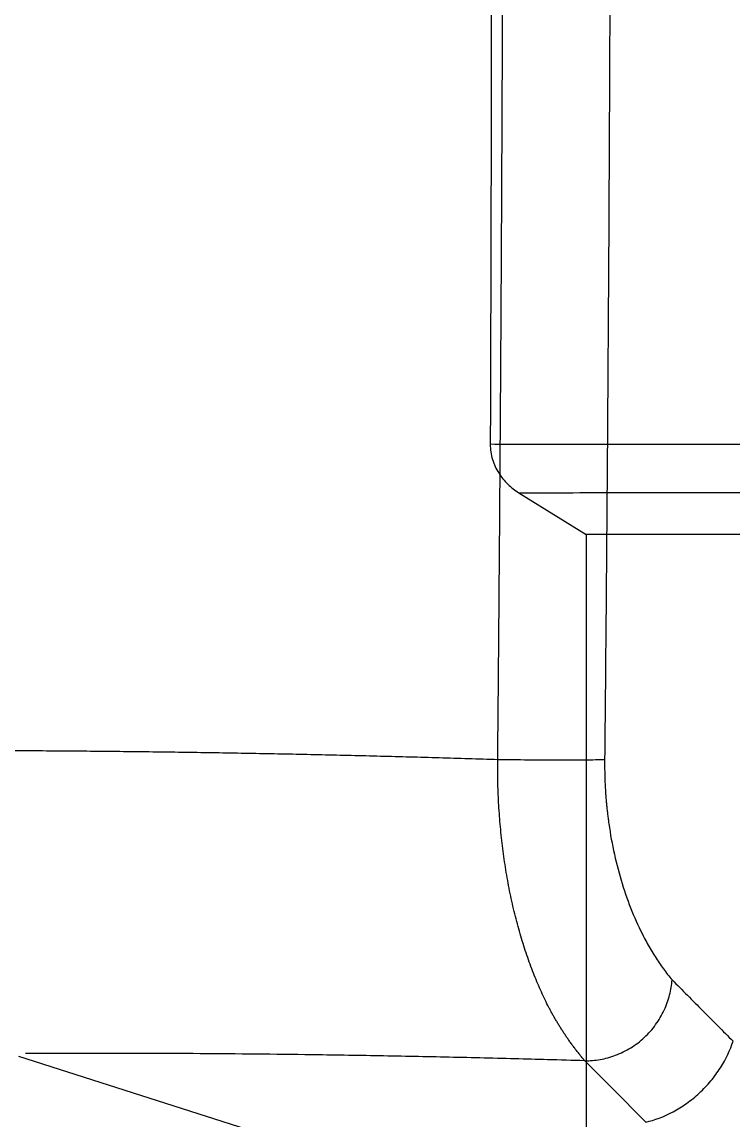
# Model space of a CAD drawing. Header units: inches. Extents: x -1 to 81, y -22 to 129.
# Drawn here: x 3.877 to 6.865, y 13.08 to 17.695 of the extents above; entities that cross this region are included whole.
import ezdxf

# ---------------------------------------------------------------- set-up
doc = ezdxf.new("R2010")
doc.units = ezdxf.units.IN
doc.header["$MEASUREMENT"] = 0
doc.layers.add('1', color=4, linetype='Continuous')

# ---------------------------------------------------------------- blocks, each defined once
blk = doc.blocks.new('2020 HS PILLOW')
at = {"layer": '1', "color": 2}
blk.add_line((6.3581, -3.4563), (7.0118, -1.4041), dxfattribs=at)
at = {"layer": '1', "color": 2, "flags": 128}
blk.add_lwpolyline([(6.6345, -0.8199), (6.4903, -0.9631), (6.3769, -1.0757)], dxfattribs=at)
at = {"layer": '1', "color": 2}
for points, knots in [([(6.0368, -0.7096), (6.08, -0.6666), (6.1659, -0.5812), (6.2519, -0.4959), (6.2946, -0.4535)], [0, 0, 0, 0, 0.503161, 1, 1, 1, 1]), ([(6.6345, -0.8199), (6.6264, -0.7833), (6.6122, -0.7442), (6.5812, -0.6863), (6.5693, -0.6671), (6.5428, -0.6299), (6.5281, -0.6119), (6.4964, -0.5778), (6.4795, -0.5617), (6.4441, -0.5322), (6.4258, -0.5188), (6.3697, -0.4829), (6.3312, -0.4652), (6.2946, -0.4535)], [0, 0, 0, 0, 0.25, 0.25, 0.375, 0.375, 0.5, 0.5, 0.625, 0.625, 0.75, 0.75, 1, 1, 1, 1]), ([(5.1105, -0.9929), (5.117, -0.993), (5.1299, -0.9931), (5.1493, -0.993), (5.1687, -0.9927), (5.1881, -0.9922), (5.2074, -0.9915), (5.2267, -0.9906), (5.246, -0.9894), (5.2653, -0.9881), (5.2845, -0.9865), (5.3038, -0.9847), (5.323, -0.9827), (5.3421, -0.9805), (5.3613, -0.9781), (5.4179, -0.9703), (5.5108, -0.9534), (5.6341, -0.9206), (5.7503, -0.8793), (5.8316, -0.8419), (5.8842, -0.8137), (5.9122, -0.7977), (5.9392, -0.7811), (5.9652, -0.764), (5.9901, -0.7464), (6.0141, -0.7283), (6.0292, -0.7158), (6.0368, -0.7096)], [0, 0, 0, 0, 0.017344, 0.034677, 0.052006, 0.069339, 0.086682, 0.104043, 0.121428, 0.138844, 0.156298, 0.173796, 0.191346, 0.208954, 0.226626, 0.244369, 0.366423, 0.490446, 0.615395, 0.741843, 0.778648, 0.815411, 0.852172, 0.888971, 0.925849, 0.962846, 1, 1, 1, 1]), ([(6.3769, -1.0757), (6.377, -1.055), (6.3752, -1.0336), (6.3676, -0.9902), (6.3616, -0.9683), (6.3453, -0.925), (6.3349, -0.9037), (6.3099, -0.8632), (6.2953, -0.844), (6.2625, -0.8087), (6.2444, -0.7926), (6.2057, -0.7647), (6.1852, -0.7527), (6.1432, -0.7331), (6.1217, -0.7255), (6.0788, -0.7146), (6.0575, -0.7112), (6.0368, -0.7096)], [0, 0, 0, 0, 0.125, 0.125, 0.25, 0.25, 0.375, 0.375, 0.5, 0.5, 0.625, 0.625, 0.75, 0.75, 0.875, 0.875, 1, 1, 1, 1]), ([(-5.1105, -0.9929), (-5.0125, -0.992), (-4.8162, -0.9901), (-4.5213, -0.9874), (-4.2256, -0.9849), (-3.929, -0.9826), (-3.6317, -0.9804), (-3.3335, -0.9784), (-3.0345, -0.9766), (-2.7347, -0.9749), (-2.4341, -0.9734), (-2.1327, -0.9721), (-1.8304, -0.9709), (-1.5274, -0.9699), (-1.2235, -0.9691), (-0.9188, -0.9685), (-0.6132, -0.968), (-0.3069, -0.9677), (0.0908, -0.9676), (0.5785, -0.9679), (1.1551, -0.9689), (1.7288, -0.9705), (2.2996, -0.9727), (2.8674, -0.9755), (3.4323, -0.979), (3.9943, -0.983), (4.5534, -0.9876), (4.9251, -0.9912), (5.1105, -0.9929)], [0, 0, 0, 0, 0.028776, 0.057631, 0.086566, 0.11558, 0.144673, 0.173846, 0.203098, 0.232429, 0.26184, 0.291331, 0.320902, 0.350552, 0.380282, 0.410091, 0.439981, 0.46995, 0.5, 0.556693, 0.613101, 0.669223, 0.725062, 0.780616, 0.835887, 0.890874, 0.945579, 1, 1, 1, 1]), ([(5.1101, -1.4421), (5.1106, -1.4005), (5.1111, -1.3571), (5.1117, -1.2706), (5.1118, -1.2277), (5.1119, -1.1472), (5.1118, -1.1098), (5.1113, -1.0441), (5.111, -1.0158), (5.1105, -0.9929)], [0, 0, 0, 0, 0.25, 0.25, 0.5, 0.5, 0.75, 0.75, 1, 1, 1, 1]), ([(6.3769, -1.0757), (6.3726, -1.0795), (6.364, -1.0869), (6.3508, -1.0978), (6.3376, -1.1084), (6.3242, -1.1188), (6.3108, -1.1288), (6.2973, -1.1386), (6.2838, -1.148), (6.2704, -1.1572), (6.2569, -1.1661), (6.2436, -1.1747), (6.2303, -1.1831), (6.217, -1.1911), (6.2039, -1.1988), (6.191, -1.2063), (6.1781, -1.2135), (6.1654, -1.2204), (6.1361, -1.2359), (6.088, -1.2592), (6.018, -1.289), (5.943, -1.3168), (5.8771, -1.3382), (5.8224, -1.3541), (5.7807, -1.3653), (5.7384, -1.3757), (5.6954, -1.3854), (5.6519, -1.3943), (5.6078, -1.4024), (5.5634, -1.4099), (5.5185, -1.4165), (5.4734, -1.4224), (5.4281, -1.4275), (5.3826, -1.4319), (5.3371, -1.4355), (5.2915, -1.4384), (5.246, -1.4404), (5.2006, -1.4418), (5.1554, -1.4424), (5.1253, -1.4421), (5.1103, -1.442)], [0, 0, 0, 0, 0.016918, 0.033551, 0.049895, 0.065946, 0.081698, 0.097147, 0.11229, 0.127123, 0.141642, 0.155843, 0.169723, 0.18328, 0.196511, 0.209412, 0.221981, 0.234217, 0.246116, 0.305779, 0.366313, 0.427658, 0.489743, 0.520676, 0.551541, 0.58233, 0.613033, 0.643639, 0.674138, 0.704522, 0.734779, 0.764902, 0.794881, 0.824706, 0.85437, 0.883864, 0.913181, 0.942313, 0.971255, 1, 1, 1, 1]), ([(6.3769, -1.0757), (6.3754, -1.1281), (6.3725, -1.2262), (6.3672, -1.4225), (6.3614, -1.6644), (6.3556, -1.9585), (6.3515, -2.2327), (6.3486, -2.4872), (6.3467, -2.7219), (6.3457, -2.9566), (6.3454, -3.1914), (6.3459, -3.3478), (6.3461, -3.4261)], [0, 0, 0, 0, 0.066712, 0.125013, 0.250008, 0.374939, 0.500001, 0.599859, 0.699783, 0.799778, 0.899849, 1, 1, 1, 1]), ([(5.1101, -1.4421), (5.0128, -1.4412), (4.8181, -1.4394), (4.5261, -1.4369), (4.2341, -1.4345), (3.9421, -1.4324), (3.6501, -1.4303), (3.3581, -1.4285), (3.0661, -1.4267), (2.7741, -1.4252), (2.4821, -1.4238), (2.1901, -1.4225), (1.8981, -1.4214), (1.606, -1.4205), (1.314, -1.4197), (1.022, -1.4191), (0.73, -1.4186), (0.438, -1.4183), (0.146, -1.4182), (-0.146, -1.4182), (-0.438, -1.4183), (-0.73, -1.4186), (-1.022, -1.4191), (-1.314, -1.4197), (-1.606, -1.4205), (-1.8981, -1.4214), (-2.1901, -1.4225), (-2.4821, -1.4238), (-2.7741, -1.4252), (-3.0661, -1.4267), (-3.3581, -1.4285), (-3.6501, -1.4303), (-3.9421, -1.4324), (-4.2341, -1.4345), (-4.5261, -1.4369), (-4.8181, -1.4394), (-5.0128, -1.4412), (-5.1101, -1.4421)], [0, 0, 0, 0, 0.028576, 0.05715, 0.085725, 0.114298, 0.142871, 0.171443, 0.200015, 0.228587, 0.257158, 0.285728, 0.314298, 0.342868, 0.371438, 0.400008, 0.428577, 0.457146, 0.485715, 0.514285, 0.542854, 0.571423, 0.599992, 0.628562, 0.657132, 0.685702, 0.714272, 0.742842, 0.771413, 0.799985, 0.828557, 0.857129, 0.885702, 0.914275, 0.94285, 0.971424, 1, 1, 1, 1]), ([(5.077, -4.6524), (5.0765, -4.6111), (5.0756, -4.5287), (5.0745, -4.405), (5.0736, -4.2813), (5.0729, -4.1577), (5.0724, -4.034), (5.0721, -3.9103), (5.072, -3.7867), (5.0721, -3.6631), (5.0724, -3.5395), (5.073, -3.4159), (5.0737, -3.2923), (5.0747, -3.1687), (5.0759, -3.0452), (5.0772, -2.9217), (5.0788, -2.7982), (5.0806, -2.6747), (5.0826, -2.5513), (5.0849, -2.4279), (5.0873, -2.3045), (5.0899, -2.1812), (5.0928, -2.0579), (5.0958, -1.9347), (5.0991, -1.8115), (5.1025, -1.6883), (5.1062, -1.5652), (5.1088, -1.4831), (5.1101, -1.4421)], [0, 0, 0, 0, 0.038705, 0.0773915, 0.1160594, 0.1547086, 0.1933388, 0.2319501, 0.2705422, 0.3091151, 0.3476687, 0.3862027, 0.4247171, 0.4632118, 0.5016866, 0.5401414, 0.5785762, 0.6169907, 0.6553849, 0.6937587, 0.732112, 0.7704445, 0.8087563, 0.8470473, 0.8853172, 0.923566, 0.9617937, 1, 1, 1, 1])]:
    blk.add_open_spline(points, degree=3, knots=knots, dxfattribs=at)
blk = doc.blocks.new('2026 PACE')
at = {"layer": '1', "color": 3, "linetype": 'Continuous', "lineweight": 25}
for p, q in [((6.465, 15.716), (6.7469, 15.541)), ((6.7469, 15.541), (6.7469, 11.5988))]:
    blk.add_line(p, q, dxfattribs=at)
for points, knots in [([(6.3462, 23.162), (6.3467, 22.9756), (6.3477, 22.5969), (6.3488, 22.02), (6.3497, 21.4254), (6.3503, 20.813), (6.3506, 20.1829), (6.3506, 19.433), (6.3502, 18.5839), (6.349, 17.6564), (6.3473, 16.7734), (6.3455, 16.1995), (6.3447, 15.92)], [0, 0, 0, 0, 0.0772087, 0.1568673, 0.238976, 0.3235347, 0.4105434, 0.5000023, 0.6342069, 0.7622746, 0.8842056, 1, 1, 1, 1]), ([(6.3447, 15.92), (6.3446, 15.8982), (6.3477, 15.8771), (6.3569, 15.8463), (6.3607, 15.8364), (6.3694, 15.8173), (6.3744, 15.8082), (6.3854, 15.7907), (6.3915, 15.7823), (6.4043, 15.7666), (6.4111, 15.7593), (6.4325, 15.7385), (6.4483, 15.7263), (6.465, 15.716)], [0, 0, 0, 0, 0.25, 0.25, 0.375, 0.375, 0.5, 0.5, 0.625, 0.625, 0.75, 0.75, 1, 1, 1, 1]), ([(7.6886, 15.9195), (7.4242, 15.9199), (7.1924, 15.9199), (6.8649, 15.9196), (6.759, 15.9195), (6.5504, 15.9194), (6.4477, 15.9194), (6.3447, 15.92)], [0, 0, 0, 0, 0.5, 0.5, 0.75, 0.75, 1, 1, 1, 1]), ([(6.465, 15.716), (6.5407, 15.7163), (6.6163, 15.7166), (6.7688, 15.7169), (6.8457, 15.7169), (7.0802, 15.7169), (7.2414, 15.717), (7.5012, 15.717), (7.5909, 15.7169), (7.7779, 15.7168), (7.8754, 15.7167), (8.1818, 15.7163), (8.4049, 15.716), (8.6539, 15.7159)], [0, 0, 0, 0, 0.125, 0.125, 0.25, 0.25, 0.5, 0.5, 0.625, 0.625, 0.75, 0.75, 1, 1, 1, 1]), ([(8.7973, 15.541), (8.7853, 15.541), (8.7613, 15.541), (8.7258, 15.541), (8.6906, 15.541), (8.6558, 15.541), (8.6212, 15.541), (8.5871, 15.541), (8.5532, 15.541), (8.5197, 15.541), (8.4865, 15.541), (8.4536, 15.541), (8.421, 15.541), (8.3888, 15.541), (8.3568, 15.541), (8.3251, 15.541), (8.2937, 15.541), (8.2626, 15.541), (8.2318, 15.541), (8.2012, 15.541), (8.1709, 15.541), (8.1409, 15.541), (8.1111, 15.541), (8.0816, 15.541), (8.0524, 15.541), (8.0233, 15.541), (7.9945, 15.541), (7.966, 15.541), (7.9377, 15.541), (7.9096, 15.541), (7.8817, 15.541), (7.854, 15.541), (7.8265, 15.541), (7.7993, 15.541), (7.7722, 15.541), (7.7453, 15.541), (7.7186, 15.541), (7.6921, 15.541), (7.6658, 15.541), (7.6396, 15.541), (7.6136, 15.541), (7.5878, 15.541), (7.5621, 15.541), (7.5366, 15.541), (7.5112, 15.541), (7.4859, 15.541), (7.4608, 15.541), (7.4359, 15.541), (7.411, 15.541), (7.3863, 15.541), (7.3617, 15.541), (7.3372, 15.541), (7.3128, 15.541), (7.2885, 15.541), (7.2643, 15.541), (7.2402, 15.541), (7.2162, 15.541), (7.1923, 15.541), (7.1685, 15.541), (7.1447, 15.541), (7.121, 15.541), (7.0973, 15.541), (7.0737, 15.541), (7.0502, 15.541), (7.0267, 15.541), (7.0033, 15.541), (6.9799, 15.541), (6.9565, 15.541), (6.9332, 15.541), (6.9099, 15.541), (6.8866, 15.541), (6.8633, 15.541), (6.84, 15.541), (6.8168, 15.541), (6.7935, 15.541), (6.7702, 15.541), (6.7547, 15.541), (6.7469, 15.541)], [0, 0, 0, 0, 0.0133331, 0.0266664, 0.0399998, 0.0533334, 0.0666671, 0.080001, 0.0933349, 0.1066689, 0.120003, 0.1333371, 0.1466712, 0.1600052, 0.1733391, 0.1866729, 0.2000065, 0.2133402, 0.2266737, 0.2400073, 0.2533407, 0.2666742, 0.2800077, 0.2933411, 0.3066744, 0.3200077, 0.3333409, 0.3466741, 0.3600071, 0.3733401, 0.3866729, 0.4000057, 0.4133384, 0.426671, 0.4400037, 0.4533364, 0.466669, 0.4800017, 0.4933345, 0.5066673, 0.5200001, 0.533333, 0.5466659, 0.5599988, 0.5733317, 0.5866647, 0.5999976, 0.6133306, 0.6266637, 0.6399968, 0.6533301, 0.6666636, 0.6799972, 0.693331, 0.7066649, 0.7199989, 0.7333331, 0.7466673, 0.7600016, 0.7733359, 0.7866703, 0.8000046, 0.813339, 0.8266732, 0.8400074, 0.8533415, 0.8666754, 0.8800092, 0.8933427, 0.9066761, 0.9200091, 0.9333419, 0.9466743, 0.9600064, 0.973338, 0.9866692, 1, 1, 1, 1])]:
    blk.add_open_spline(points, degree=3, knots=knots, dxfattribs=at)
at = {"layer": '1', "color": 3, "rotation": 270}
blk.add_blockref('2020 HS PILLOW', (7.8181, 19.7057), dxfattribs=at)

msp = doc.modelspace()

# ---------------------------------------------------------------- block references
msp.add_blockref('2026 PACE', (-0.5, 0))

doc.saveas('drawing.dxf')
